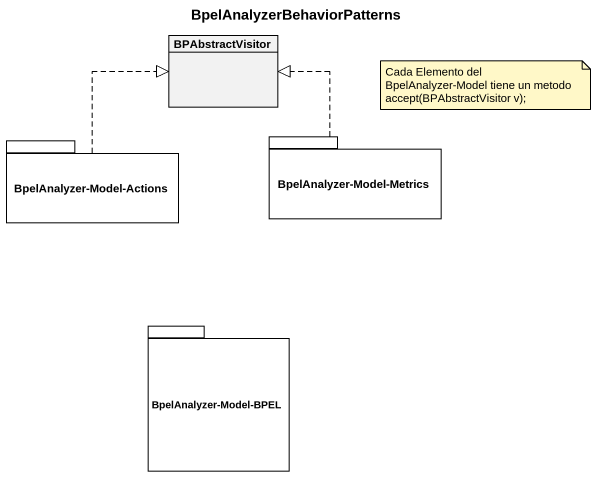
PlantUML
@startuml
title BpelAnalyzerBehaviorPatterns
hide circle
hide empty members
class BPAbstractVisitor
package "BpelAnalyzer-Model-Actions" as BpelAnalyzer_Model_Actions {
}
package "BpelAnalyzer-Model-Metrics" as BpelAnalyzer_Model_Metrics {
}
package "BpelAnalyzer-Model-BPEL" as BpelAnalyzer_Model_BPEL {
}
BpelAnalyzer_Model_Actions .up.|> BPAbstractVisitor
BpelAnalyzer_Model_Metrics .up.|> BPAbstractVisitor
note as N1
  Cada Elemento del BpelAnalyzer-Model tiene un metodo accept(BPAbstractVisitor v);
end note
@enduml
